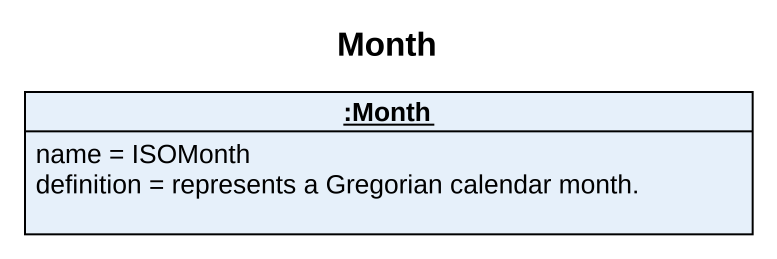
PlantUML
@startuml
title Month
hide circle
hide empty members
object ":Month" as Month {
  name = ISOMonth
  definition = represents a Gregorian calendar month.
}
@enduml
